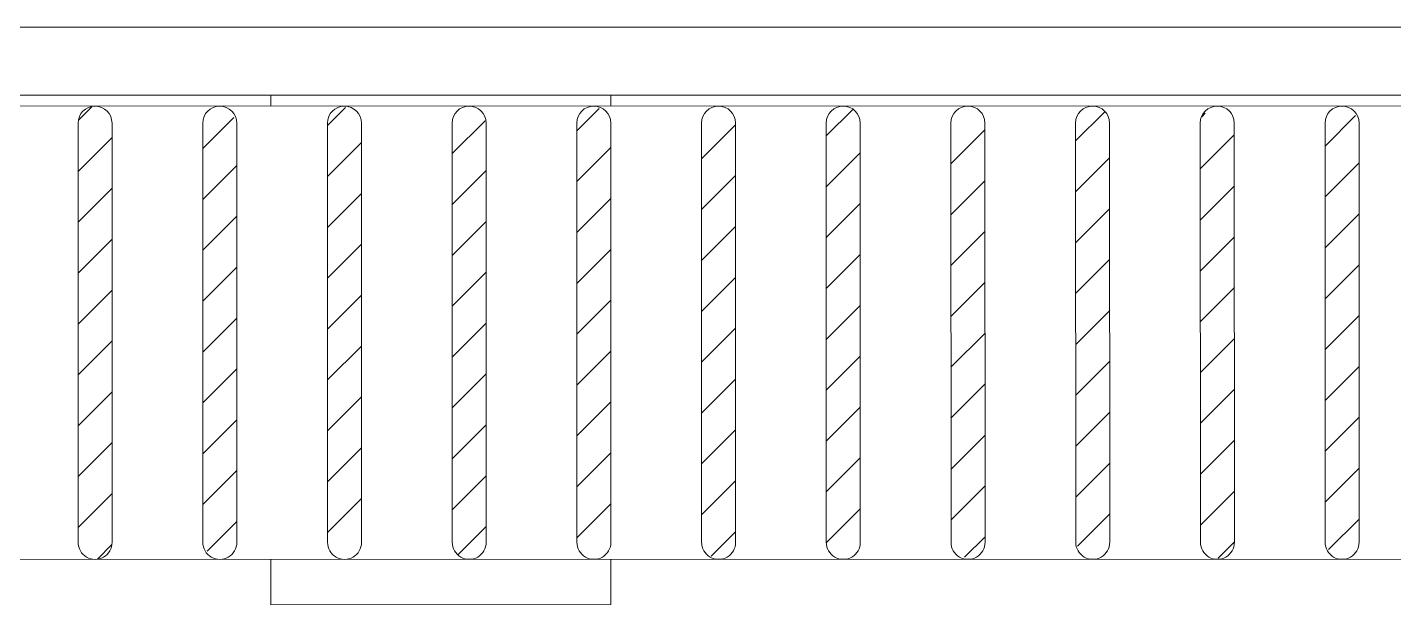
# Model space of a CAD drawing. Header units: millimetres. Extents: x -16985 to -606, y 2122 to 9380.
# Drawn here: x -2157.2 to -2036.7, y 7539.1 to 7590.1 of the extents above; entities that cross this region are included whole.
import ezdxf

# ---------------------------------------------------------------- set-up
doc = ezdxf.new("R2010")
doc.units = ezdxf.units.MM
doc.linetypes.add('K5LT32768', pattern=[0])
doc.linetypes.add('K5LT_THIN', pattern=[0])
pattern_1 = [(45, (0, 0), (-2.245064, 2.245064), [])]

msp = doc.modelspace()

# ---------------------------------------------------------------- hatches: boundary and pattern name
h = msp.add_hatch()
h.set_pattern_fill('ANSI31_ISO', style=0, pattern_type=0)
h.set_pattern_definition(pattern_1)
h.paths.add_polyline_path([(-2152.75, 7544.61), (-2152.18, 7543.44), (-2150.91, 7543.15), (-2149.89, 7543.98), (-2149.75, 7544.61), (-2149.76, 7581.61), (-2150.33, 7582.79), (-2151.6, 7583.07), (-2152.62, 7582.24), (-2152.76, 7581.61)])
h = msp.add_hatch()
h.set_pattern_fill('ANSI31_ISO', style=0, pattern_type=0)
h.set_pattern_definition(pattern_1)
h.paths.add_polyline_path([(-2141.75, 7544.61), (-2141.18, 7543.44), (-2139.91, 7543.15), (-2138.89, 7543.98), (-2138.75, 7544.61), (-2138.76, 7581.61), (-2139.33, 7582.79), (-2140.6, 7583.07), (-2141.62, 7582.25), (-2141.76, 7581.61)])
h = msp.add_hatch()
h.set_pattern_fill('ANSI31_ISO', style=0, pattern_type=0)
h.set_pattern_definition(pattern_1)
h.paths.add_polyline_path([(-2130.75, 7544.61), (-2130.18, 7543.44), (-2128.91, 7543.16), (-2127.89, 7543.98), (-2127.75, 7544.61), (-2127.76, 7581.61), (-2128.33, 7582.79), (-2129.6, 7583.07), (-2130.62, 7582.25), (-2130.76, 7581.61)])
h = msp.add_hatch()
h.set_pattern_fill('ANSI31_ISO', style=0, pattern_type=0)
h.set_pattern_definition(pattern_1)
h.paths.add_polyline_path([(-2119.75, 7544.62), (-2119.18, 7543.44), (-2117.91, 7543.16), (-2116.89, 7543.98), (-2116.75, 7544.62), (-2116.76, 7581.62), (-2117.33, 7582.79), (-2118.6, 7583.07), (-2119.62, 7582.25), (-2119.76, 7581.62)])
h = msp.add_hatch()
h.set_pattern_fill('ANSI31_ISO', style=0, pattern_type=0)
h.set_pattern_definition(pattern_1)
h.paths.add_polyline_path([(-2108.75, 7544.62), (-2108.18, 7543.44), (-2106.91, 7543.16), (-2105.89, 7543.98), (-2105.75, 7544.62), (-2105.76, 7581.62), (-2106.33, 7582.79), (-2107.6, 7583.08), (-2108.62, 7582.25), (-2108.76, 7581.62)])
h = msp.add_hatch()
h.set_pattern_fill('ANSI31_ISO', style=0, pattern_type=0)
h.set_pattern_definition(pattern_1)
h.paths.add_polyline_path([(-2097.75, 7544.62), (-2097.18, 7543.44), (-2095.91, 7543.16), (-2094.89, 7543.99), (-2094.75, 7544.62), (-2094.76, 7581.62), (-2095.33, 7582.79), (-2096.6, 7583.08), (-2097.62, 7582.25), (-2097.76, 7581.62)])
h = msp.add_hatch()
h.set_pattern_fill('ANSI31_ISO', style=0, pattern_type=0)
h.set_pattern_definition(pattern_1)
h.paths.add_polyline_path([(-2086.75, 7544.62), (-2086.18, 7543.44), (-2084.91, 7543.16), (-2083.89, 7543.99), (-2083.75, 7544.62), (-2083.76, 7581.62), (-2084.33, 7582.8), (-2085.6, 7583.08), (-2086.62, 7582.25), (-2086.76, 7581.62)])
h = msp.add_hatch()
h.set_pattern_fill('ANSI31_ISO', style=0, pattern_type=0)
h.set_pattern_definition(pattern_1)
h.paths.add_polyline_path([(-2075.75, 7544.62), (-2075.18, 7543.44), (-2073.91, 7543.16), (-2072.89, 7543.99), (-2072.75, 7544.62), (-2072.76, 7581.62), (-2073.33, 7582.8), (-2074.6, 7583.08), (-2075.62, 7582.25), (-2075.76, 7581.62)])
h = msp.add_hatch()
h.set_pattern_fill('ANSI31_ISO', style=0, pattern_type=0)
h.set_pattern_definition(pattern_1)
h.paths.add_polyline_path([(-2064.75, 7544.62), (-2064.18, 7543.44), (-2062.91, 7543.16), (-2061.89, 7543.99), (-2061.75, 7544.62), (-2061.76, 7581.62), (-2062.33, 7582.8), (-2063.6, 7583.08), (-2064.62, 7582.25), (-2064.76, 7581.62)])
h = msp.add_hatch()
h.set_pattern_fill('ANSI31_ISO', style=0, pattern_type=0)
h.set_pattern_definition(pattern_1)
h.paths.add_polyline_path([(-2053.75, 7544.62), (-2053.18, 7543.44), (-2051.91, 7543.16), (-2050.89, 7543.99), (-2050.75, 7544.62), (-2050.76, 7581.62), (-2051.33, 7582.8), (-2052.6, 7583.08), (-2053.62, 7582.25), (-2053.76, 7581.62)])
h = msp.add_hatch()
h.set_pattern_fill('ANSI31_ISO', style=0, pattern_type=0)
h.set_pattern_definition(pattern_1)
h.paths.add_polyline_path([(-2042.75, 7544.62), (-2042.18, 7543.45), (-2040.91, 7543.16), (-2039.89, 7543.99), (-2039.75, 7544.62), (-2039.76, 7581.62), (-2040.33, 7582.8), (-2041.6, 7583.08), (-2042.62, 7582.26), (-2042.76, 7581.62)])

# ---------------------------------------------------------------- linework, layer by layer
at = {"color": 8, "linetype": 'K5LT32768', "lineweight": 15, "true_color": 0x808080}
msp.add_line((-1714.29, 7590.07), (-2215.76, 7590.07), dxfattribs=at)
at = {"color": 7, "linetype": 'K5LT_THIN', "lineweight": 18}
for p, q in [((-2208.26, 7584.07), (-1720.26, 7584.07)), ((-2135.76, 7584.07), (-2135.76, 7583.11)), ((-2105.76, 7584.07), (-2105.76, 7583.12)), ((-1720.26, 7583.15), (-2208.26, 7583.11)), ((-2152.75, 7544.61), (-2152.76, 7581.61)), ((-2149.75, 7544.61), (-2149.76, 7581.61)), ((-2141.75, 7544.61), (-2141.76, 7581.61)), ((-2138.75, 7544.61), (-2138.76, 7581.61)), ((-2130.75, 7544.61), (-2130.76, 7581.61)), ((-2127.75, 7544.61), (-2127.76, 7581.61)), ((-2119.75, 7544.62), (-2119.76, 7581.62)), ((-2116.75, 7544.62), (-2116.76, 7581.62)), ((-2108.75, 7544.62), (-2108.76, 7581.62)), ((-2105.75, 7544.62), (-2105.76, 7581.62)), ((-2097.75, 7544.62), (-2097.76, 7581.62)), ((-2094.75, 7544.62), (-2094.76, 7581.62)), ((-2086.75, 7544.62), (-2086.76, 7581.62)), ((-2083.75, 7544.62), (-2083.76, 7581.62)), ((-2075.75, 7544.62), (-2075.76, 7581.62)), ((-2072.75, 7544.62), (-2072.76, 7581.62)), ((-2064.75, 7544.62), (-2064.76, 7581.62)), ((-2061.75, 7544.62), (-2061.76, 7581.62)), ((-2053.75, 7544.62), (-2053.76, 7581.62)), ((-2050.75, 7544.62), (-2050.76, 7581.62)), ((-2042.75, 7544.62), (-2042.76, 7581.62)), ((-2039.75, 7544.62), (-2039.76, 7581.62)), ((-2208.25, 7543.11), (-1720.25, 7543.15)), ((-2135.75, 7543.11), (-2135.75, 7539.11)), ((-2105.75, 7543.12), (-2105.75, 7539.12)), ((-2105.75, 7539.12), (-2135.75, 7539.11))]:
    msp.add_line(p, q, dxfattribs=at)
for centre, start, end in [((-2151.26, 7581.61), 0.0056, 180.0056), ((-2140.26, 7581.61), 0.0056, 180.0056), ((-2129.26, 7581.61), 0.0056, 180.0056), ((-2118.26, 7581.62), 0.0056, 180.0056), ((-2107.26, 7581.62), 0.0056, 180.0056), ((-2096.26, 7581.62), 0.0056, 180.0056), ((-2085.26, 7581.62), 0.0056, 180.0056), ((-2074.26, 7581.62), 0.0056, 180.0056), ((-2063.26, 7581.62), 0.0056, 180.0056), ((-2052.26, 7581.62), 0.0056, 180.0056), ((-2041.26, 7581.62), 0.0056, 180.0056), ((-2151.25, 7544.61), 180.0056, 0.0056), ((-2140.25, 7544.61), 180.0056, 0.0056), ((-2129.25, 7544.61), 180.0056, 0.0056), ((-2118.25, 7544.62), 180.0056, 0.0056), ((-2107.25, 7544.62), 180.0056, 0.0056), ((-2096.25, 7544.62), 180.0056, 0.0056), ((-2085.25, 7544.62), 180.0056, 0.0056), ((-2074.25, 7544.62), 180.0056, 0.0056), ((-2063.25, 7544.62), 180.0056, 0.0056), ((-2052.25, 7544.62), 180.0056, 0.0056), ((-2041.25, 7544.62), 180.0056, 0.0056)]:
    msp.add_arc(centre, 1.5, start, end, dxfattribs=at)

doc.saveas('drawing.dxf')
